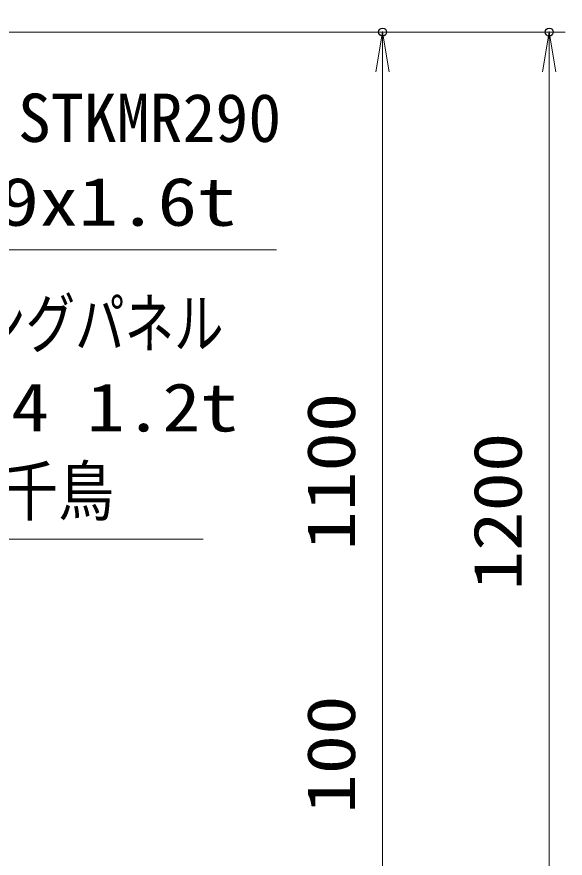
# Model space of a CAD drawing. Units: millimetres at full size. Extents: x -5940 to 5940, y -4200 to 4200.
# Drawn here: x -689 to -2, y -1334 to -280 of the extents above; entities that cross this region are included whole.
import ezdxf
from ezdxf.enums import TextEntityAlignment as Align

# ---------------------------------------------------------------- set-up
doc = ezdxf.new("R2010")
doc.units = ezdxf.units.MM
doc.header["$LTSCALE"] = 20
doc.header["$PDMODE"] = 32
doc.header["$PDSIZE"] = 10
doc.layers.add('0-4_寸法線', color=4, linetype='Continuous', lineweight=18)
doc.layers.add('0-5_0', color=7, linetype='Continuous', lineweight=18)
doc.layers.add('0-6_Defpoints', color=7, linetype='Continuous')
doc.styles.add('ＭＳ ゴシック', font='')
doc.styles.get('ＭＳ ゴシック').set_extended_font_data('MS Gothic')

# ---------------------------------------------------------------- blocks, each defined once
blk = doc.blocks.new('_Open')
at = {"layer": '0-5_0'}
blk.add_line((-20, 3.333), (0, 0), dxfattribs=at)
blk.add_lwpolyline([(-20, -3.333), (0, 0), (-20, 0)], dxfattribs=at)
blk = doc.blocks.new('S31')
at = {"layer": '0-4_寸法線'}
for points in [[(-1823155.5, 54990735.3), (-1837185.3, 54990735.3), (-1840785.4, 54984266.9), (-1841271.8, 54983393.1)], [(-1840931.1, 54984348), (-1841271.8, 54983393.1), (-1840639.8, 54984185.8)]]:
    blk.add_lwpolyline(points, dxfattribs=at)
at = {"layer": '0-4_寸法線', "color": 254, "style": 'ＭＳ ゴシック'}
for s, width, p in [('支柱側枠材 STKR400', 0.9, (-1836240.3, 54993074.7)), ('125x40x2.3t', 1.2, (-1836528.3, 54990974.7))]:
    blk.add_text(s, height=1212, dxfattribs=dict(at, width=width)).set_placement(p, align=Align.BOTTOM_LEFT)
blk = doc.blocks.new('S32')
at = {"layer": '0-4_寸法線'}
for points in [[(-1828589.9, 54980294.5), (-1840142.9, 54980294.5), (-1844707.1, 54972815.6), (-1845228, 54971962)], [(-1844849.3, 54972902.4), (-1845228, 54971962), (-1844564.8, 54972728.8)]]:
    blk.add_lwpolyline(points, dxfattribs=at)
at = {"layer": '0-4_寸法線', "color": 254, "style": 'ＭＳ ゴシック'}
blk.add_text('格子 STKMR290', height=1212, dxfattribs=at).set_placement((-1839197.9, 54982633.8), align=Align.BOTTOM_LEFT)
at = {"layer": '0-4_寸法線', "color": 254, "style": 'ＭＳ ゴシック', "width": 1.2}
blk.add_text('19x19x1.6t', height=1212, dxfattribs=at).set_placement((-1839485.9, 54980533.8), align=Align.BOTTOM_LEFT)
blk = doc.blocks.new('S35')
at = {"layer": '0-4_寸法線'}
for points in [[(-1827886.5, 54995630.3), (-1839439.5, 54995630.3), (-1845394.3, 54985903.2), (-1845916.4, 54985050.3)], [(-1845536.4, 54985990.2), (-1845916.4, 54985050.3), (-1845252.1, 54985816.2)]]:
    blk.add_lwpolyline(points, dxfattribs=at)
at = {"layer": '0-4_寸法線', "color": 254, "style": 'ＭＳ ゴシック'}
blk.add_text('枠材 STKMR370', height=1212, dxfattribs=at).set_placement((-1838494.5, 54997969.6), align=Align.BOTTOM_LEFT)
at = {"layer": '0-4_寸法線', "color": 254, "style": 'ＭＳ ゴシック', "width": 1.2}
blk.add_text('80x40x2.3t', height=1212, dxfattribs=at).set_placement((-1838638.5, 54995869.6), align=Align.BOTTOM_LEFT)
blk = doc.blocks.new('S47')
at = {"layer": '0-4_寸法線'}
for points in [[(-1830427.6, 54973041.6), (-1840780.6, 54973041.6), (-1843486.2, 54968133.1), (-1843968.9, 54967257.3)], [(-1843632.2, 54968213.6), (-1843968.9, 54967257.3), (-1843340.2, 54968052.7)]]:
    blk.add_lwpolyline(points, dxfattribs=at)
at = {"layer": '0-4_寸法線', "color": 254, "style": 'ＭＳ ゴシック'}
for s, width, p in [('パンチングパネル', 0.75, (-1839835.6, 54977480.9)), ('SUS304 1.2t', 1.15, (-1839979.6, 54975380.9)), ('φ6×P9千鳥', 0.85, (-1840037.2, 54973280.9))]:
    blk.add_text(s, height=1212, dxfattribs=dict(at, width=width)).set_placement(p, align=Align.BOTTOM_LEFT)

msp = doc.modelspace()

# ---------------------------------------------------------------- linework, layer by layer
at = {"layer": '0-4_寸法線'}
for p, q in [((-941.02, -299.17), (-211.17, -299.17)), ((-941.02, -299.17), (-2.43, -299.17)), ((-231.17, -1399.17), (-231.17, -299.17)), ((-22.43, -1499.17), (-22.43, -299.17)), ((-231.17, -1349.17), (-231.17, -1299.17))]:
    msp.add_line(p, q, dxfattribs=at)
at = {"layer": '0-6_Defpoints'}
for p in [(-231.17, -299.17), (-22.43, -299.17)]:
    msp.add_point(p, dxfattribs=at)

# ---------------------------------------------------------------- block references
at = {"layer": '0-4_寸法線', "xscale": 0.05, "yscale": 0.05}
for name in ['S35', 'S31', 'S32', 'S47']:
    msp.add_blockref(name, (91065.38, -2749586.79), dxfattribs=at)
at = {"layer": '0-4_寸法線', "xscale": 2.5, "yscale": 2.5, "rotation": 90}
for p in [(-231.17, -299.17), (-22.43, -299.17)]:
    msp.add_blockref('_Open', p, dxfattribs=at)

# ---------------------------------------------------------------- texts
at = {"layer": '0-4_寸法線', "color": 254, "style": 'ＭＳ ゴシック', "width": 1.2}
for s, p in [('1100', (-247.51, -948.77)), ('1200', (-38.78, -998.77)), ('100', (-247.51, -1278.57))]:
    msp.add_text(s, height=60.56, rotation=90, dxfattribs=at).set_placement(p, align=Align.BOTTOM_LEFT)

doc.saveas('drawing.dxf')
